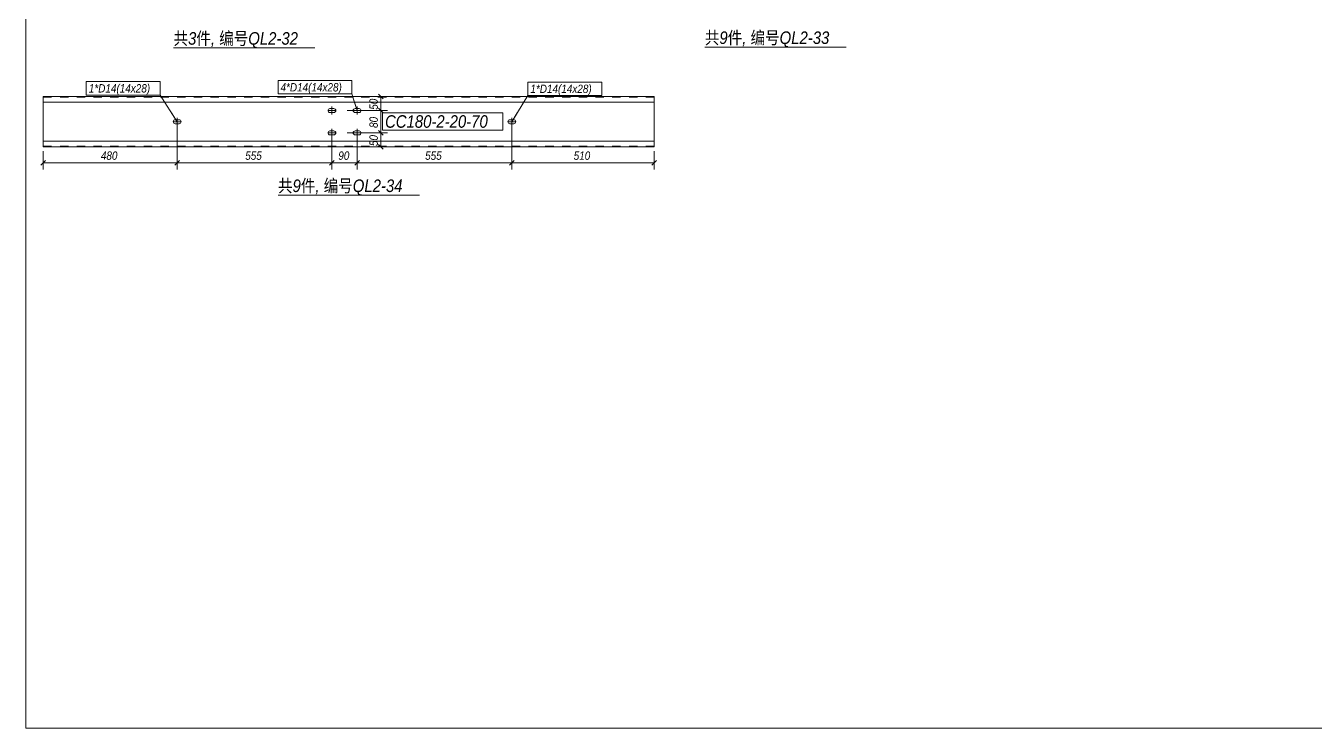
# Model space of a CAD drawing. Header units: millimetres. Extents: x 181 to 4047, y 165 to 2266.
# Drawn here: x 2528.7 to 2836.9, y 612.3 to 780 of the extents above; entities that cross this region are included whole.
import ezdxf

# ---------------------------------------------------------------- set-up
doc = ezdxf.new("R2010")
doc.units = ezdxf.units.MM
doc.linetypes.add('XKITLINE00', pattern=[0])
doc.linetypes.add('XKITLINE02', pattern=[4, 2, -2])
for name, color, linetype, lineweight in [('Bolt', 7, 'Continuous', 0), ('BoltMark', 3, 'Continuous', 0), ('DrawingSheet', 5, 'Continuous', 0), ('OtherObjectType', 1, 'Continuous', 0), ('Part', 2, 'Continuous', 0), ('PartMark', 3, 'Continuous', 0), ('Z-DIMENSIONS', 1, 'Continuous', 0)]:
    doc.layers.add(name, color=color, linetype=linetype, lineweight=lineweight)
doc.styles.add('Arial Italic', font='ariali.ttf')

msp = doc.modelspace()

# ---------------------------------------------------------------- linework, layer by layer
at = {"layer": 'Bolt', "color": 3, "linetype": 'XKITLINE00', "lineweight": 0}
for p, q in [((2601, 759.97), (2600.97, 759.8)), ((2600.97, 759.8), (2600.97, 759.8)), ((2600.97, 759.8), (2601, 759.62)), ((2602.83, 759.8), (2600.97, 759.8)), ((2601.1, 760.13), (2601, 759.97)), ((2601, 759.62), (2601.1, 759.47)), ((2601.25, 760.23), (2601.1, 760.13)), ((2601.1, 759.47), (2601.25, 759.36)), ((2601.43, 760.26), (2601.25, 760.23)), ((2601.25, 759.36), (2601.43, 759.33)), ((2602.37, 760.26), (2601.43, 760.26)), ((2601.43, 759.33), (2602.37, 759.33)), ((2601.9, 760.73), (2601.9, 758.86)), ((2602.54, 760.23), (2602.37, 760.26)), ((2602.37, 759.33), (2602.54, 759.36)), ((2602.7, 760.13), (2602.54, 760.23)), ((2602.54, 759.36), (2602.7, 759.47)), ((2602.8, 759.97), (2602.7, 760.13)), ((2602.7, 759.47), (2602.8, 759.62)), ((2602.83, 759.8), (2602.8, 759.97)), ((2602.8, 759.62), (2602.83, 759.8)), ((2602.83, 759.8), (2602.83, 759.8)), ((2607, 759.97), (2606.97, 759.8)), ((2606.97, 759.8), (2606.97, 759.8)), ((2606.97, 759.8), (2607, 759.62)), ((2608.83, 759.8), (2606.97, 759.8)), ((2607.1, 760.13), (2607, 759.97)), ((2607, 759.62), (2607.1, 759.47)), ((2607.25, 760.23), (2607.1, 760.13)), ((2607.1, 759.47), (2607.25, 759.36)), ((2607.43, 760.26), (2607.25, 760.23)), ((2607.25, 759.36), (2607.43, 759.33)), ((2608.37, 760.26), (2607.43, 760.26)), ((2607.43, 759.33), (2608.37, 759.33)), ((2607.9, 760.73), (2607.9, 758.86)), ((2608.54, 760.23), (2608.37, 760.26)), ((2608.37, 759.33), (2608.54, 759.36)), ((2608.7, 760.13), (2608.54, 760.23)), ((2608.54, 759.36), (2608.7, 759.47)), ((2608.8, 759.97), (2608.7, 760.13)), ((2608.7, 759.47), (2608.8, 759.62)), ((2608.83, 759.8), (2608.8, 759.97)), ((2608.8, 759.62), (2608.83, 759.8)), ((2608.83, 759.8), (2608.83, 759.8)), ((2564, 757.31), (2563.97, 757.13)), ((2563.97, 757.13), (2563.97, 757.13)), ((2563.97, 757.13), (2564, 756.95)), ((2565.83, 757.13), (2563.97, 757.13)), ((2564.1, 757.46), (2564, 757.31)), ((2564, 756.95), (2564.1, 756.8)), ((2564.25, 757.56), (2564.1, 757.46)), ((2564.1, 756.8), (2564.25, 756.7)), ((2564.43, 757.6), (2564.25, 757.56)), ((2564.25, 756.7), (2564.43, 756.66)), ((2565.37, 757.6), (2564.43, 757.6)), ((2564.43, 756.66), (2565.37, 756.66)), ((2564.9, 758.06), (2564.9, 756.2)), ((2565.54, 757.56), (2565.37, 757.6)), ((2565.37, 756.66), (2565.54, 756.7)), ((2565.7, 757.46), (2565.54, 757.56)), ((2565.54, 756.7), (2565.7, 756.8)), ((2565.8, 757.31), (2565.7, 757.46)), ((2565.7, 756.8), (2565.8, 756.95)), ((2565.83, 757.13), (2565.8, 757.31)), ((2565.8, 756.95), (2565.83, 757.13)), ((2565.83, 757.13), (2565.83, 757.13)), ((2601.9, 755.4), (2601.9, 753.53)), ((2607.9, 755.4), (2607.9, 753.53)), ((2644, 757.31), (2643.97, 757.13)), ((2643.97, 757.13), (2643.97, 757.13)), ((2643.97, 757.13), (2644, 756.95)), ((2645.83, 757.13), (2643.97, 757.13)), ((2644.1, 757.46), (2644, 757.31)), ((2644, 756.95), (2644.1, 756.8)), ((2644.25, 757.56), (2644.1, 757.46)), ((2644.1, 756.8), (2644.25, 756.7)), ((2644.43, 757.6), (2644.25, 757.56)), ((2644.25, 756.7), (2644.43, 756.66)), ((2645.37, 757.6), (2644.43, 757.6)), ((2644.43, 756.66), (2645.37, 756.66)), ((2644.9, 758.06), (2644.9, 756.2)), ((2645.54, 757.56), (2645.37, 757.6)), ((2645.37, 756.66), (2645.54, 756.7)), ((2645.7, 757.46), (2645.54, 757.56)), ((2645.54, 756.7), (2645.7, 756.8)), ((2645.8, 757.31), (2645.7, 757.46)), ((2645.7, 756.8), (2645.8, 756.95)), ((2645.83, 757.13), (2645.8, 757.31)), ((2645.8, 756.95), (2645.83, 757.13)), ((2645.83, 757.13), (2645.83, 757.13)), ((2601, 754.64), (2600.97, 754.46)), ((2600.97, 754.46), (2600.97, 754.46)), ((2600.97, 754.46), (2601, 754.28)), ((2602.83, 754.46), (2600.97, 754.46)), ((2601.1, 754.79), (2601, 754.64)), ((2601, 754.28), (2601.1, 754.13)), ((2601.25, 754.89), (2601.1, 754.79)), ((2601.1, 754.13), (2601.25, 754.03)), ((2601.43, 754.93), (2601.25, 754.89)), ((2601.25, 754.03), (2601.43, 754)), ((2602.37, 754.93), (2601.43, 754.93)), ((2601.43, 754), (2602.37, 754)), ((2602.54, 754.89), (2602.37, 754.93)), ((2602.37, 754), (2602.54, 754.03)), ((2602.7, 754.79), (2602.54, 754.89)), ((2602.54, 754.03), (2602.7, 754.13)), ((2602.8, 754.64), (2602.7, 754.79)), ((2602.7, 754.13), (2602.8, 754.28)), ((2602.83, 754.46), (2602.8, 754.64)), ((2602.8, 754.28), (2602.83, 754.46)), ((2602.83, 754.46), (2602.83, 754.46)), ((2607, 754.64), (2606.97, 754.46)), ((2606.97, 754.46), (2606.97, 754.46)), ((2606.97, 754.46), (2607, 754.28)), ((2608.83, 754.46), (2606.97, 754.46)), ((2607.1, 754.79), (2607, 754.64)), ((2607, 754.28), (2607.1, 754.13)), ((2607.25, 754.89), (2607.1, 754.79)), ((2607.1, 754.13), (2607.25, 754.03)), ((2607.43, 754.93), (2607.25, 754.89)), ((2607.25, 754.03), (2607.43, 754)), ((2608.37, 754.93), (2607.43, 754.93)), ((2607.43, 754), (2608.37, 754)), ((2608.54, 754.89), (2608.37, 754.93)), ((2608.37, 754), (2608.54, 754.03)), ((2608.7, 754.79), (2608.54, 754.89)), ((2608.54, 754.03), (2608.7, 754.13)), ((2608.8, 754.64), (2608.7, 754.79)), ((2608.7, 754.13), (2608.8, 754.28)), ((2608.83, 754.46), (2608.8, 754.64)), ((2608.8, 754.28), (2608.83, 754.46)), ((2608.83, 754.46), (2608.83, 754.46))]:
    msp.add_line(p, q, dxfattribs=at)
at = {"layer": 'BoltMark', "color": 3, "linetype": 'XKITLINE00', "lineweight": 0}
for p, q in [((2543.19, 766.7), (2560.85, 766.7)), ((2543.19, 763.5), (2543.19, 766.7)), ((2560.85, 763.5), (2560.85, 766.7)), ((2589.01, 766.95), (2606.67, 766.95)), ((2589.01, 763.75), (2589.01, 766.95)), ((2606.67, 763.75), (2606.67, 766.95)), ((2648.73, 766.59), (2666.39, 766.59)), ((2648.73, 763.39), (2648.73, 766.59)), ((2666.39, 763.39), (2666.39, 766.59)), ((2543.19, 763.5), (2560.85, 763.5)), ((2564.9, 757.13), (2560.85, 763.5)), ((2589.01, 763.75), (2606.67, 763.75)), ((2607.9, 759.8), (2606.67, 763.75)), ((2607.16, 762.18), (2607.9, 759.8)), ((2644.9, 757.13), (2648.73, 763.39)), ((2648.73, 763.39), (2666.39, 763.39)), ((2563.56, 759.24), (2564.9, 757.13)), ((2646.2, 759.26), (2644.9, 757.13))]:
    msp.add_line(p, q, dxfattribs=at)
at = {"layer": 'DrawingSheet', "color": 5, "linetype": 'XKITLINE00', "lineweight": 0}
for p, q in [((2528.72, 940.28), (2528.72, 612.28)), ((2528.72, 612.28), (2995.92, 612.28))]:
    msp.add_line(p, q, dxfattribs=at)
at = {"layer": 'OtherObjectType', "color": 6, "linetype": 'XKITLINE00', "lineweight": 0}
for p, q in [((2564.03, 774.77), (2597.82, 774.77)), ((2691.03, 774.94), (2724.81, 774.94)), ((2589.01, 739.58), (2622.8, 739.58))]:
    msp.add_line(p, q, dxfattribs=at)
at = {"layer": 'Part', "color": 2, "linetype": 'XKITLINE00', "lineweight": 0}
for p, q in [((2532.9, 763.13), (2532.9, 751.13)), ((2532.9, 763.13), (2678.9, 763.13)), ((2678.9, 761.8), (2532.9, 761.8)), ((2678.9, 751.13), (2678.9, 763.13)), ((2678.9, 752.46), (2532.9, 752.46)), ((2532.9, 751.13), (2678.9, 751.13))]:
    msp.add_line(p, q, dxfattribs=at)
at = {"layer": 'Part', "color": 7, "linetype": 'XKITLINE02', "lineweight": 0}
for p, q in [((2678.9, 763), (2532.9, 763)), ((2678.9, 751.26), (2532.9, 751.26))]:
    msp.add_line(p, q, dxfattribs=at)
at = {"layer": 'PartMark', "color": 1, "linetype": 'XKITLINE00', "lineweight": 0}
for p, q in [((2613.99, 759.28), (2642.77, 759.28)), ((2613.99, 755.08), (2613.99, 759.28)), ((2642.77, 755.08), (2642.77, 759.28)), ((2613.99, 755.08), (2642.77, 755.08))]:
    msp.add_line(p, q, dxfattribs=at)
at = {"layer": 'Z-DIMENSIONS', "color": 4, "linetype": 'XKITLINE00', "lineweight": 0}
for p, q in [((2605.57, 763.13), (2615.16, 763.13)), ((2613, 763.7), (2614.13, 762.56)), ((2613.56, 759.8), (2613.56, 763.13)), ((2605.57, 759.8), (2615.16, 759.8)), ((2605.57, 759.8), (2615.16, 759.8)), ((2613, 760.36), (2614.13, 759.23)), ((2613, 760.36), (2614.13, 759.23)), ((2613.56, 754.46), (2613.56, 759.8)), ((2564.9, 756.13), (2564.9, 745.73)), ((2564.9, 756.13), (2564.9, 745.73)), ((2644.9, 756.13), (2644.9, 745.73)), ((2644.9, 756.13), (2644.9, 745.73)), ((2601.9, 753.46), (2601.9, 745.73)), ((2601.9, 753.46), (2601.9, 745.73)), ((2605.57, 754.46), (2615.16, 754.46)), ((2605.57, 754.46), (2615.16, 754.46)), ((2607.9, 753.46), (2607.9, 745.73)), ((2607.9, 753.46), (2607.9, 745.73)), ((2613, 755.03), (2614.13, 753.9)), ((2613, 755.03), (2614.13, 753.9)), ((2613.56, 751.13), (2613.56, 754.46)), ((2532.9, 750.13), (2532.9, 745.73)), ((2605.57, 751.13), (2615.16, 751.13)), ((2613, 751.7), (2614.13, 750.56)), ((2678.9, 750.13), (2678.9, 745.73)), ((2533.46, 747.9), (2532.33, 746.76)), ((2532.9, 747.33), (2564.9, 747.33)), ((2565.46, 747.9), (2564.33, 746.76)), ((2565.46, 747.9), (2564.33, 746.76)), ((2564.9, 747.33), (2601.9, 747.33)), ((2602.46, 747.9), (2601.33, 746.76)), ((2602.46, 747.9), (2601.33, 746.76)), ((2601.9, 747.33), (2607.9, 747.33)), ((2608.46, 747.9), (2607.33, 746.76)), ((2608.46, 747.9), (2607.33, 746.76)), ((2607.9, 747.33), (2644.9, 747.33)), ((2645.46, 747.9), (2644.33, 746.76)), ((2645.46, 747.9), (2644.33, 746.76)), ((2644.9, 747.33), (2678.9, 747.33)), ((2679.47, 747.9), (2678.34, 746.76))]:
    msp.add_line(p, q, dxfattribs=at)
at = {"layer": 'Z-DIMENSIONS', "color": 3}
for p in [(2613.56, 763.13), (2613.56, 759.8), (2613.56, 759.8), (2613.56, 754.46), (2613.56, 754.46), (2613.56, 751.13), (2532.9, 747.33), (2564.9, 747.33), (2564.9, 747.33), (2601.9, 747.33), (2601.9, 747.33), (2607.9, 747.33), (2607.9, 747.33), (2644.9, 747.33), (2644.9, 747.33), (2678.9, 747.33)]:
    msp.add_point(p, dxfattribs=at)

# ---------------------------------------------------------------- texts
at = {"layer": 'BoltMark', "color": 7, "style": 'Arial Italic', "width": 0.85}
for s, p in [('1*D14(14x28)', (2543.79, 764.1)), ('4*D14(14x28)', (2589.61, 764.35)), ('1*D14(14x28)', (2649.33, 763.99))]:
    msp.add_text(s, height=2, dxfattribs=at).set_placement(p)
at = {"layer": 'OtherObjectType', "color": 6, "style": 'Arial Italic', "width": 0.85}
for s, p in [('共3件, 编号QL2-32', (2564.03, 775.52)), ('共9件, 编号QL2-33', (2691.03, 775.69)), ('共9件, 编号QL2-34', (2589.01, 740.33))]:
    msp.add_text(s, height=3, dxfattribs=at).set_placement(p)
at = {"layer": 'PartMark', "color": 7, "style": 'Arial Italic', "width": 0.85}
msp.add_text('CC180-2-20-70', height=3, dxfattribs=at).set_placement((2614.59, 755.68))
at = {"layer": 'Z-DIMENSIONS', "color": 3, "style": 'Arial Italic', "width": 0.85}
for s, p in [('50', (2612.86, 759.98)), ('80', (2612.86, 755.65)), ('50', (2612.86, 751.31))]:
    msp.add_text(s, height=2, rotation=90.0002, dxfattribs=at).set_placement(p)
for s, p in [('480', (2546.67, 748.03)), ('555', (2581.17, 748.03)), ('90', (2603.42, 748.03)), ('555', (2624.17, 748.03)), ('510', (2659.68, 748.03))]:
    msp.add_text(s, height=2, dxfattribs=at).set_placement(p)

doc.saveas('drawing.dxf')
